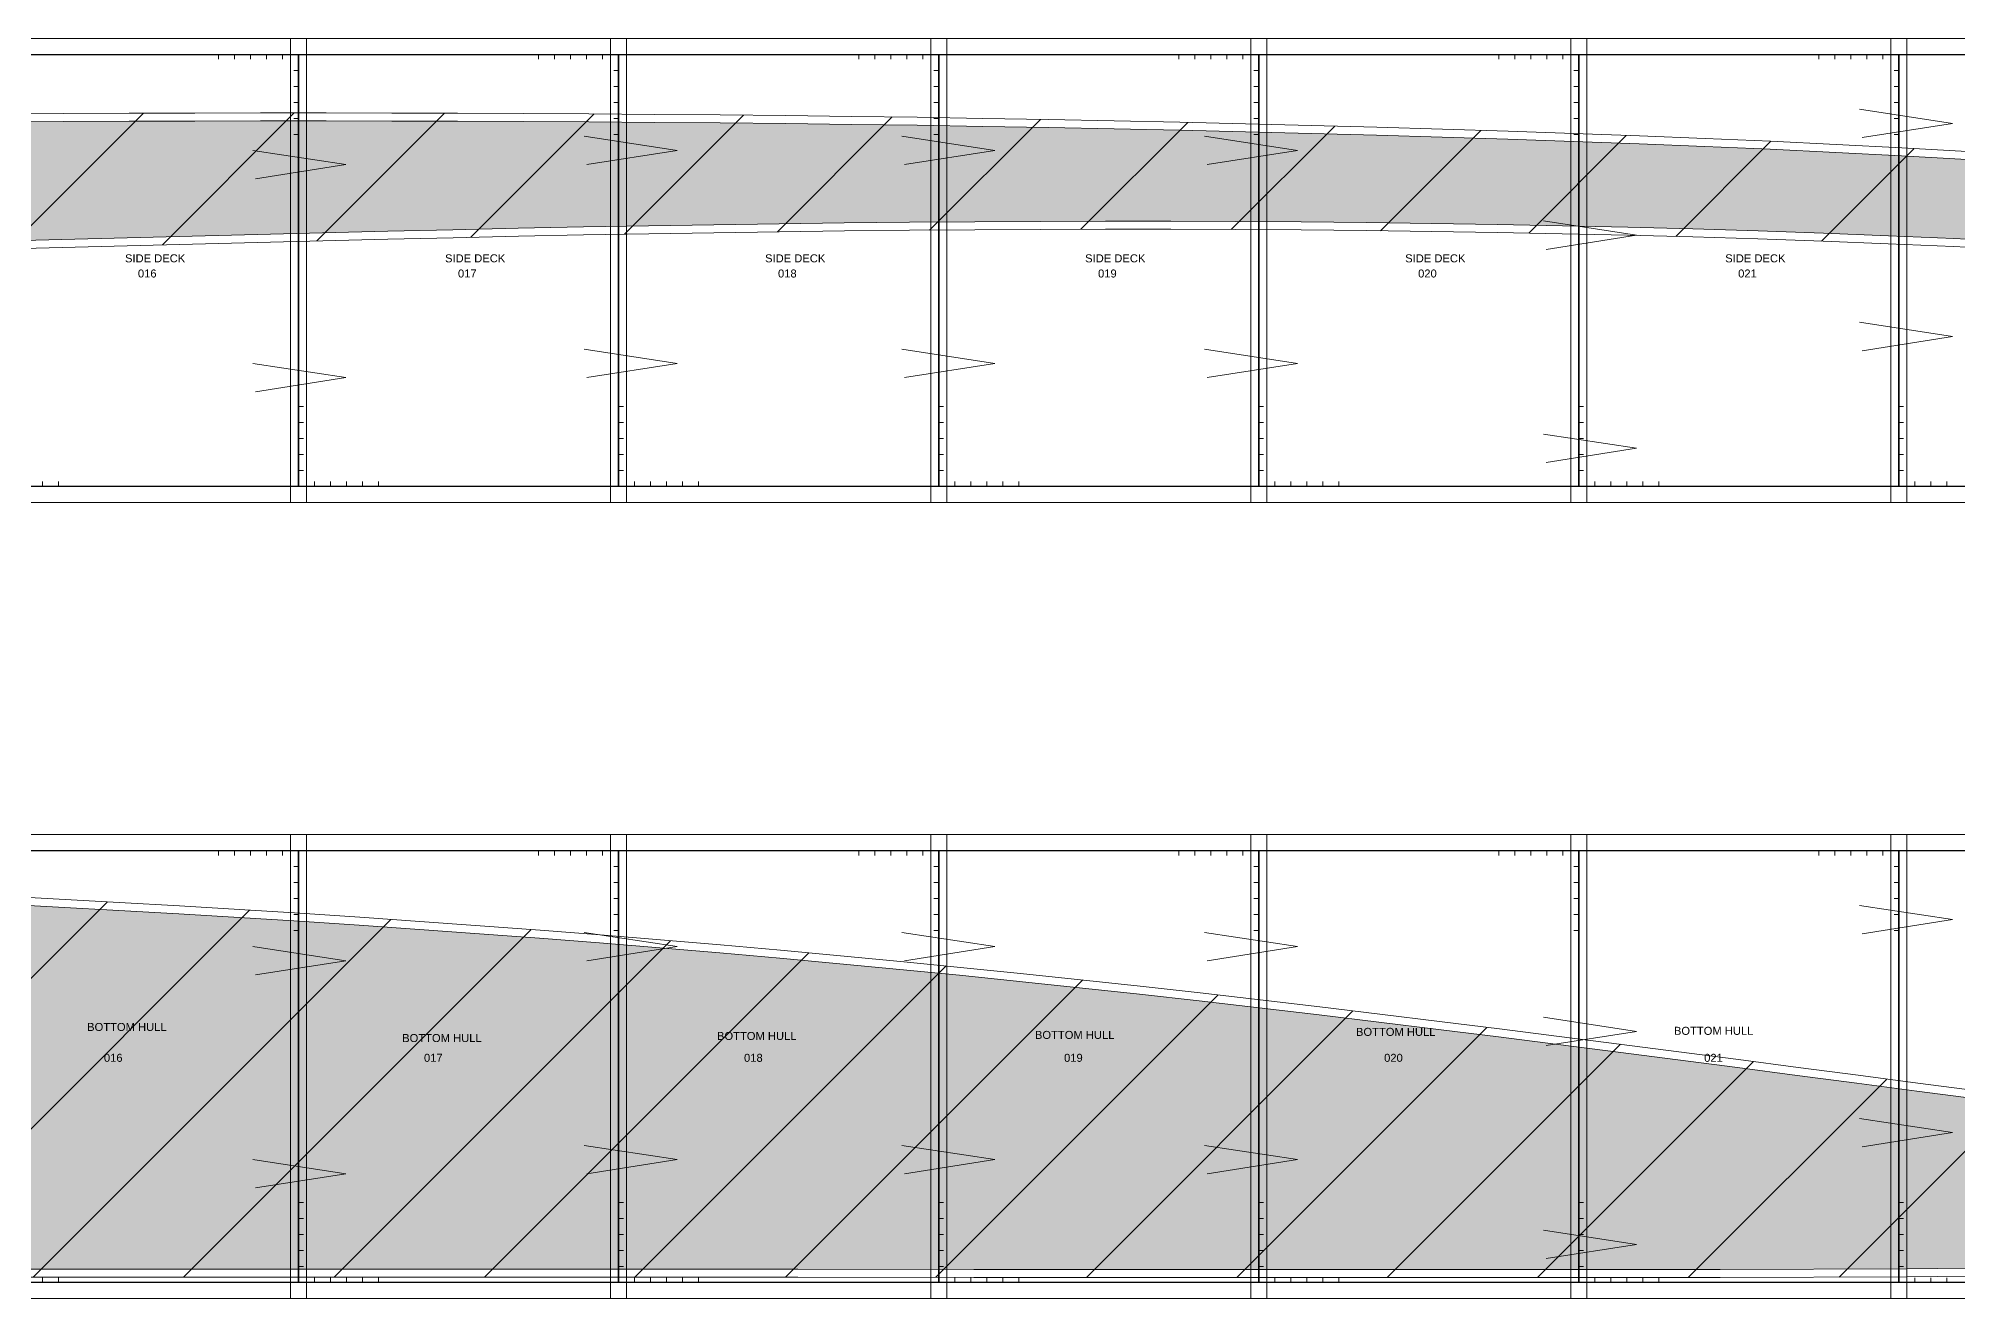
# Model space of a CAD drawing. Header units: millimetres. Extents: x -751 to 39822, y -9875 to 9310.
# Drawn here: x 22264 to 23463, y 7011 to 7798 of the extents above; entities that cross this region are included whole.
import ezdxf
from ezdxf.enums import TextEntityAlignment as Align

# ---------------------------------------------------------------- set-up
doc = ezdxf.new("R2010")
doc.units = ezdxf.units.MM
doc.header["$MEASUREMENT"] = 0
doc.layers.get('0').update_dxf_attribs({"lineweight": 0})
doc.layers.add('print', color=3, linetype='Continuous', lineweight=0)
doc.styles.get("Standard").update_dxf_attribs({"font": 'arial.ttf'})
pattern_1 = [(45, (0, 0), (-47.02617, 47.02617), [])]

msp = doc.modelspace()

# ---------------------------------------------------------------- hatches: boundary and pattern name
h = msp.add_hatch()
h.set_pattern_fill('_USER', color=252, scale=66.505047, angle=45, style=0, pattern_type=0)
h.set_pattern_definition(pattern_1)
h.paths.add_polyline_path([(24509.87997, 7516.21924), (24501.20451, 7490.1532), (24462.89805, 7503.74705), (24424.33097, 7516.66063), (24385.52021, 7528.91341), (24346.48439, 7540.52199), (24307.23706, 7551.50247), (24267.79853, 7561.87313), (24228.18403, 7571.64972), (24188.41389, 7580.85004), (24148.49994, 7589.49152), (24108.46421, 7597.59195), (24068.32192, 7605.16607), (24028.09001, 7612.23353), (23987.7871, 7618.80989), (23947.43011, 7624.91313), (23907.03259, 7630.56052), (23866.60301, 7635.77084), (23826.14135, 7640.56494), (23785.65099, 7644.96432), (23745.13195, 7648.98759), (23704.58589, 7652.65679), (23664.01282, 7655.99307), (23623.41612, 7659.01523), (23582.79578, 7661.74461), (23542.15519, 7664.20085), (23501.49434, 7666.40613), (23460.81323, 7668.38026), (23420.11523, 7670.14358), (23379.40034, 7671.71672), (23338.67195, 7673.12003), (23297.93005, 7674.36415), (23257.17633, 7675.45537), (23216.41249, 7676.39655), (23175.64022, 7677.19278), (23134.86121, 7677.84796), (23094.07546, 7678.36716), (23053.28804, 7678.75428), (23012.49558, 7679.01355), (22971.70484, 7679.14988), (22930.91413, 7679.16701), (22890.12852, 7679.06916), (22849.34633, 7678.86039), (22808.56925, 7678.54648), (22767.79896, 7678.13079), (22727.03547, 7677.61808), (22686.28216, 7677.01816), (22645.53395, 7676.33646), (22604.79083, 7675.5816), (22564.05281, 7674.76088), (22523.3165, 7673.88207), (22482.58529, 7672.95332), (22441.85577, 7671.9824), (22401.12627, 7670.97575), (22360.39507, 7669.94302), (22319.66389, 7668.88912), (22278.9327, 7667.82439), (22238.19644, 7666.75458), (22197.45678, 7665.68883), (22156.71205, 7664.63307), (22115.96401, 7663.59611), (22075.21249, 7662.58437), (22034.45758, 7661.60667), (21993.69927, 7660.66792), (21952.93925, 7659.77708), (21912.17923, 7658.94128), (21871.41749, 7658.16644), (21830.65574, 7657.46255), (21789.89397, 7656.83385), (21749.13218, 7656.28998), (21708.37375, 7655.83738), (21667.61361, 7655.4835), (21626.85852, 7655.2358), (21586.1051, 7655.09681), (21545.35335, 7655.05502), (21504.60497, 7655.08722), (21463.85657, 7655.17463), (21423.11156, 7655.29472), (21382.36484, 7655.42886), (21341.61813, 7655.55522), (21300.87143, 7655.65448), (21260.12304, 7655.70362), (21219.37298, 7655.68486), (21178.62124, 7655.57601), (21137.86615, 7655.35624), (21097.10939, 7655.00542), (21056.34759, 7654.50269), (21015.58244, 7653.82996), (20974.81565, 7652.98197), (20934.0455, 7651.96735), (20893.2754, 7650.79356), (20852.50617, 7649.46771), (20811.73969, 7647.99792), (20770.97799, 7646.39013), (20730.22258, 7644.65229), (20689.47398, 7642.79254), (20648.73437, 7640.81764), (20608.0058, 7638.73504), (20567.28843, 7636.55221), (20526.58497, 7634.27743), (20485.89643, 7631.91663), (20445.224, 7629.47794), (20404.56868, 7626.96018), (20363.92931, 7624.35335), (20323.30299, 7621.64865), (20282.68958, 7618.8349), (20242.08838, 7615.90195), (20201.49602, 7612.83928), (20160.91284, 7609.63845), (20120.33663, 7606.28674), (20079.76741, 7602.77602), (20039.20229, 7599.09429), (19998.6401, 7595.23339), (19958.08032, 7591.18183), (19917.52025, 7586.93012), (19876.96039, 7582.46623), (19836.40246, 7577.77459), (19795.86153, 7572.81981), (19755.35284, 7567.56515), (19714.89113, 7561.97437), (19674.49064, 7556.01074), (19634.16815, 7549.63801), (19593.93771, 7542.81928), (19553.81458, 7535.51866), (19513.81349, 7527.69906), (19473.95037, 7519.32543), (19434.24063, 7510.35883), (19394.69886, 7500.76541), (19355.33929, 7490.50705), (19316.17898, 7479.54753), (19305.13204, 7499.99493), (19343.89679, 7513.62812), (19382.89576, 7526.40963), (19422.11387, 7538.38194), (19461.53621, 7549.58858), (19501.1477, 7560.07306), (19540.9353, 7569.87669), (19580.88306, 7579.04417), (19620.9771, 7587.61885), (19661.20217, 7595.64154), (19701.54336, 7603.15828), (19741.98659, 7610.20989), (19782.51595, 7616.83972), (19823.11957, 7623.09144), (19863.77914, 7629.00806), (19904.48265, 7634.63293), (19945.21551, 7640.00872), (19985.96315, 7645.17251), (20026.72506, 7650.13733), (20067.49989, 7654.91115), (20108.28679, 7659.50091), (20149.0866, 7663.91473), (20189.89881, 7668.15855), (20230.72172, 7672.24133), (20271.55687, 7676.17002), (20312.40289, 7679.9519), (20353.26011, 7683.59375), (20394.12719, 7687.10453), (20435.00446, 7690.49035), (20475.89158, 7693.75916), (20516.78787, 7696.91808), (20557.69316, 7699.97387), (20598.60627, 7702.93569), (20639.5287, 7705.80742), (20680.45895, 7708.59144), (20721.39752, 7711.2842), (20762.34271, 7713.88602), (20803.2952, 7716.39386), (20844.2545, 7718.80671), (20885.22194, 7721.12456), (20926.1933, 7723.34438), (20967.17146, 7725.46631), (21008.15642, 7727.48716), (21049.14478, 7729.40692), (21090.13995, 7731.22373), (21131.14022, 7732.93673), (21172.1439, 7734.54356), (21213.15099, 7736.04236), (21254.16489, 7737.43313), (21295.1805, 7738.71603), (21336.19952, 7739.89496), (21377.22196, 7740.97568), (21418.24611, 7741.96564), (21459.27367, 7742.87042), (21500.30294, 7743.69629), (21541.33392, 7744.4502), (21582.3666, 7745.13705), (21623.39931, 7745.76396), (21664.43541, 7746.33668), (21705.46983, 7746.8625), (21746.50427, 7747.34649), (21787.53871, 7747.79526), (21828.57315, 7748.21507), (21869.60591, 7748.61203), (21910.63868, 7748.99289), (21951.66975, 7749.36072), (21992.69913, 7749.71568), (22033.72682, 7750.05455), (22074.75452, 7750.37327), (22115.78053, 7750.66811), (22156.80816, 7750.93705), (22197.83418, 7751.17686), (22238.86021, 7751.38382), (22279.88625, 7751.55556), (22320.91399, 7751.68733), (22361.94175, 7751.77728), (22402.96951, 7751.82219), (22443.99898, 7751.81901), (22485.03015, 7751.76282), (22526.06304, 7751.65263), (22567.09593, 7751.48367), (22608.13223, 7751.25443), (22649.17023, 7750.96135), (22690.20825, 7750.60206), (22731.24798, 7750.17605), (22772.28773, 7749.67978), (22813.32749, 7749.1117), (22854.36728, 7748.47064), (22895.40538, 7747.75254), (22936.44182, 7746.9562), (22977.47657, 7746.08027), (23018.50966, 7745.12104), (23059.53938, 7744.07798), (23100.56742, 7742.94873), (23141.59041, 7741.72956), (23182.61003, 7740.42048), (23223.6246, 7739.01826), (23264.6358, 7737.51715), (23305.63856, 7735.897), (23346.63289, 7734.13274), (23387.61203, 7732.20067), (23428.57766, 7730.07657), (23469.52641, 7727.73539), (23510.4532, 7725.15222), (23551.35636, 7722.30403), (23592.23587, 7719.16679), (23633.08667, 7715.71476), (23673.90708, 7711.92337), (23714.69371, 7707.77028), (23755.44486, 7703.23008), (23796.15717, 7698.27687), (23836.82726, 7692.88863), (23877.45512, 7687.04047), (23918.03229, 7680.70801), (23958.54863, 7673.87481), (23998.9855, 7666.52361), (24039.32429, 7658.6383), (24079.55145, 7650.20094), (24119.65006, 7641.19459), (24159.60318, 7631.60417), (24199.39388, 7621.41275), (24239.00354, 7610.60221), (24278.42032, 7599.15763), (24317.62389, 7587.06107), (24356.59903, 7574.29542), (24395.3271, 7560.84577), (24433.79626, 7546.694), (24471.98619, 7531.82419)], flags=0)
for points in [[(24503.96868, 7513.30699), (24498.07079, 7496.57077), (24464.52804, 7508.47411), (24425.8775, 7521.41564), (24386.98557, 7533.69404), (24347.87068, 7545.32614), (24308.5465, 7556.32812), (24269.03339, 7566.71839), (24229.34657, 7576.51283), (24189.50641, 7585.72935), (24149.52477, 7594.38548), (24109.42356, 7602.49917), (24069.21803, 7610.08522), (24028.9252, 7617.16337), (23988.56356, 7623.74932), (23948.15008, 7629.86111), (23907.69828, 7635.51608), (23867.21672, 7640.7331), (23826.70556, 7645.53307), (23786.16807, 7649.93756), (23745.60429, 7653.96528), (23705.0161, 7657.63829), (23664.4033, 7660.97784), (23623.76932, 7664.00277), (23583.11421, 7666.73449), (23542.44141, 7669.19267), (23501.75091, 7671.39956), (23461.04262, 7673.37502), (23420.31997, 7675.1394), (23379.58295, 7676.7134), (23338.83434, 7678.1174), (23298.07327, 7679.36211), (23257.30096, 7680.45382), (23216.51901, 7681.39543), (23175.7292, 7682.192), (23134.93319, 7682.84745), (23094.13101, 7683.36686), (23053.32766, 7683.75413), (23012.51983, 7684.0135), (22971.71424, 7684.14988), (22930.90918, 7684.16701), (22890.10973, 7684.06913), (22849.31429, 7683.8603), (22808.52451, 7683.54628), (22767.74203, 7683.13047), (22726.96723, 7682.61761), (22686.20354, 7682.01754), (22645.44582, 7681.33568), (22604.69417, 7680.58067), (22563.94854, 7679.75979), (22523.20559, 7678.88084), (22482.46872, 7677.95196), (22441.73442, 7676.98092), (22401.00113, 7675.97418), (22360.26704, 7674.94138), (22319.53389, 7673.88743), (22278.80174, 7672.82268), (22238.06543, 7671.75286), (22197.32665, 7670.68714), (22156.58369, 7669.63142), (22115.83836, 7668.59453), (22075.09049, 7667.58288), (22034.34005, 7666.60529), (21993.58708, 7665.66666), (21952.83338, 7664.77596), (21912.08046, 7663.94031), (21871.32681, 7663.16562), (21830.57402, 7662.46189), (21789.82206, 7661.83333), (21749.07107, 7661.28961), (21708.32429, 7660.83714), (21667.57671, 7660.48337), (21626.8348, 7660.23575), (21586.09401, 7660.0968), (21545.35276, 7660.05502), (21504.61231, 7660.08722), (21463.8693, 7660.17461), (21423.12715, 7660.2947), (21382.38083, 7660.42884), (21341.63197, 7660.5552), (21300.88053, 7660.65448), (21260.1249, 7660.70362), (21219.36515, 7660.68485), (21178.60108, 7660.57597), (21137.83115, 7660.35613), (21097.05704, 7660.00515), (21056.27551, 7659.50219), (21015.4892, 7658.8291), (20974.70146, 7657.98067), (20933.91136, 7656.96556), (20893.12219, 7655.79122), (20852.33484, 7654.46478), (20811.55109, 7652.99437), (20770.77295, 7651.38593), (20730.0021, 7649.64743), (20689.23895, 7647.78701), (20648.48566, 7645.81145), (20607.74431, 7643.7282), (20567.0151, 7641.54473), (20526.30066, 7639.26934), (20485.60199, 7636.90795), (20444.91984, 7634.46868), (20404.25412, 7631.95027), (20363.6032, 7629.34271), (20322.96413, 7626.63716), (20282.33666, 7623.82244), (20241.72016, 7620.88838), (20201.11136, 7617.82447), (20160.51046, 7614.62224), (20119.91529, 7611.26896), (20079.3259, 7607.7565), (20038.73943, 7604.07283), (19998.15471, 7600.20979), (19957.57119, 7596.15586), (19916.98612, 7591.90153), (19876.39962, 7587.43471), (19835.81189, 7582.73962), (19795.23663, 7577.78064), (19754.68904, 7572.52093), (19714.18385, 7566.92415), (19673.73528, 7560.95342), (19633.36009, 7554.57236), (19593.07237, 7547.74392), (19552.88736, 7540.43204), (19512.81987, 7532.59946), (19472.88573, 7524.21091), (19433.10048, 7515.22727), (19393.47882, 7505.61446), (19354.0349, 7495.33412), (19318.67894, 7485.4393), (19312.31398, 7497.22055), (19345.505, 7508.89351), (19384.40445, 7521.6424), (19423.52753, 7533.58571), (19462.85959, 7544.76668), (19502.38558, 7555.22852), (19542.09266, 7565.01231), (19581.96514, 7574.16252), (19621.98897, 7582.72219), (19662.14913, 7590.73193), (19702.43075, 7598.23757), (19742.81962, 7605.27971), (19783.3, 7611.90152), (19823.86002, 7618.14652), (19864.48138, 7624.05759), (19905.15199, 7629.67791), (19945.85692, 7635.05001), (19986.57972, 7640.21065), (20027.31804, 7645.17261), (20068.07017, 7649.94377), (20108.83524, 7654.53107), (20149.61405, 7658.94262), (20190.40616, 7663.18434), (20231.20993, 7667.26521), (20272.02677, 7671.19214), (20312.85533, 7674.97241), (20353.69606, 7678.61278), (20394.54754, 7682.12223), (20435.41006, 7685.50682), (20476.28335, 7688.77453), (20517.16665, 7691.93244), (20558.05992, 7694.98734), (20598.96178, 7697.94834), (20639.87337, 7700.81931), (20680.79269, 7703.60259), (20721.72014, 7706.29461), (20762.65406, 7708.89572), (20803.59503, 7711.40285), (20844.54273, 7713.81502), (20885.49841, 7716.13221), (20926.45783, 7718.35138), (20967.42386, 7720.47269), (21008.3965, 7722.49293), (21049.37243, 7724.4121), (21090.35499, 7726.22835), (21131.34247, 7727.94082), (21172.33311, 7729.54714), (21213.32703, 7731.04546), (21254.32777, 7732.43578), (21295.33048, 7733.71827), (21336.33719, 7734.89685), (21377.34811, 7735.97727), (21418.36154, 7736.96697), (21459.3791, 7737.87153), (21500.39918, 7738.69722), (21541.42169, 7739.45097), (21582.44664, 7740.13769), (21623.47239, 7740.76449), (21664.50233, 7741.33713), (21705.53135, 7741.86288), (21746.56109, 7742.34681), (21787.59162, 7742.79554), (21828.62291, 7743.21532), (21869.6533, 7743.61225), (21910.68429, 7743.9931), (21951.71379, 7744.36091), (21992.74141, 7744.71586), (22033.76689, 7745.05471), (22074.79191, 7745.37341), (22115.81489, 7745.66823), (22156.83916, 7745.93714), (22197.86141, 7746.17693), (22238.88329, 7746.38387), (22279.90475, 7746.55559), (22320.92751, 7746.68735), (22361.94996, 7746.77729), (22402.97205, 7746.82219), (22443.99536, 7746.81901), (22485.02002, 7746.76283), (22526.04603, 7746.65265), (22567.07167, 7746.48372), (22608.10041, 7746.25453), (22649.13049, 7745.9615), (22690.16042, 7745.60229), (22731.1918, 7745.17637), (22772.2229, 7744.68019), (22813.25385, 7744.11224), (22854.28449, 7743.47132), (22895.31314, 7742.75338), (22936.33996, 7741.95723), (22977.36479, 7741.08152), (23018.3877, 7740.12252), (23059.40706, 7739.07973), (23100.42437, 7737.95077), (23141.4364, 7736.73193), (23182.44487, 7735.4232), (23223.44773, 7734.02139), (23264.44565, 7732.52076), (23305.43236, 7730.90124), (23346.40766, 7729.13781), (23387.36483, 7727.20677), (23428.3055, 7725.08397), (23469.22623, 7722.74438), (23510.12206, 7720.16317), (23550.99139, 7717.31734), (23591.83406, 7714.18293), (23632.64495, 7710.73426), (23673.42261, 7706.94685), (23714.16362, 7702.7984), (23754.8661, 7698.26363), (23795.52688, 7693.31668), (23836.1427, 7687.93563), (23876.71342, 7682.0957), (23917.23102, 7675.77254), (23957.68567, 7668.94974), (23998.05869, 7661.61015), (24038.33144, 7653.73775), (24078.49034, 7645.3147), (24118.5186, 7636.32415), (24158.39929, 7626.75112), (24198.11527, 7616.57884), (24237.64813, 7605.78926), (24276.98604, 7594.36758), (24316.10852, 7582.29604), (24355.00059, 7569.55759), (24393.64367, 7556.13746), (24432.0259, 7542.01768), (24470.12698, 7527.18246), (24500.18555, 7514.89468)], [(24045.29844, 7076.83461), (24037.44688, 7076.57637), (23999.75028, 7078.02486), (23962.09067, 7080.13463), (23924.46721, 7082.82866), (23886.88, 7086.03099), (23849.32578, 7089.66706), (23811.80649, 7093.65867), (23774.31944, 7097.93123), (23736.86414, 7102.40784), (23699.43874, 7107.01265), (23662.03712, 7111.68868), (23624.65516, 7116.41956), (23587.28918, 7121.19823), (23549.93542, 7126.01688), (23512.59178, 7130.86537), (23475.25637, 7135.73775), (23437.92493, 7140.62286), (23400.59571, 7145.51493), (23363.26567, 7150.40381), (23325.93254, 7155.28254), (23288.59404, 7160.14111), (23251.24903, 7164.96852), (23213.89705, 7169.75459), (23176.53896, 7174.48663), (23139.17127, 7179.1545), (23101.79486, 7183.7472), (23064.40919, 7188.25372), (23027.01177, 7192.66308), (22989.60395, 7196.96342), (22952.18338, 7201.14448), (22914.74879, 7205.20076), (22877.30235, 7209.13195), (22839.84285, 7212.93824), (22802.37124, 7216.6208), (22764.8877, 7220.17812), (22727.39419, 7223.61273), (22689.89062, 7226.92327), (22652.37786, 7230.10976), (22614.85635, 7233.17454), (22577.32627, 7236.11527), (22539.78725, 7238.93603), (22502.24054, 7241.63985), (22464.68675, 7244.22894), (22427.12432, 7246.706), (22389.55437, 7249.07509), (22351.97612, 7251.33927), (22314.39155, 7253.50139), (22276.79917, 7255.56469), (22239.19912, 7257.53304), (22201.5931, 7259.40746), (22163.9801, 7261.19183), (22126.36189, 7262.88531), (22088.73868, 7264.49076), (22051.11122, 7266.00735), (22013.4799, 7267.43795), (21975.84676, 7268.78155), (21938.21002, 7270.04118), (21900.57152, 7271.21686), (21862.93297, 7272.30958), (21825.29291, 7273.31919), (21787.65515, 7274.24295), (21750.01649, 7275.07461), (21712.3768, 7275.80841), (21674.73785, 7276.44012), (21637.09624, 7276.96299), (21599.45531, 7277.37278), (21561.81169, 7277.66357), (21524.16713, 7277.83063), (21486.52154, 7277.86752), (21448.87328, 7277.77054), (21411.22582, 7277.53275), (21373.57726, 7277.1489), (21335.93107, 7276.61528), (21298.28899, 7275.92546), (21260.64932, 7275.07506), (21223.01717, 7274.05763), (21185.3924, 7272.86846), (21147.77514, 7271.50331), (21110.16856, 7269.95525), (21072.57221, 7268.22342), (21034.98583, 7266.30763), (20997.40927, 7264.21093), (20959.84422, 7261.93533), (20922.289, 7259.48388), (20884.74699, 7256.85845), (20847.21317, 7254.06224), (20809.69264, 7251.09593), (20772.18355, 7247.9629), (20734.68586, 7244.66567), (20697.20052, 7241.20858), (20659.7259, 7237.60345), (20622.26179, 7233.85721), (20584.80647, 7229.98287), (20547.36513, 7225.98856), (20509.93091, 7221.88493), (20472.50732, 7217.68147), (20435.0942, 7213.38779), (20397.68985, 7209.01489), (20360.29468, 7204.57297), (20322.91049, 7200.06696), (20285.53241, 7195.50483), (20248.16388, 7190.88862), (20210.79975, 7186.22542), (20173.44181, 7181.51814), (20136.08827, 7176.77267), (20098.7375, 7171.99326), (20061.38938, 7167.18464), (20024.04067, 7162.35308), (19986.69489, 7157.50131), (19949.34868, 7152.63357), (19912.0021, 7147.7519), (19874.65683, 7142.86001), (19837.31127, 7137.96013), (19799.96371, 7133.05412), (19762.6192, 7128.14518), (19725.2726, 7123.23517), (19687.92731, 7118.32816), (19650.58, 7113.42602), (19613.23353, 7108.53173), (19575.88387, 7103.65536), (19538.52763, 7098.80876), (19501.1681, 7094.00295), (19463.79837, 7089.25095), (19426.42039, 7084.56566), (19389.029, 7079.9564), (19351.62406, 7075.43687), (19314.20398, 7071.01913), (19310.43368, 7070.58568), (19338.4111, 7064.75488), (19416.37447, 7055.76745), (19508.89614, 7049.52391), (19613.34349, 7045.27726), (19727.0683, 7042.43165), (19847.39379, 7040.53231), (19971.62594, 7039.24559), (20097.05302, 7038.33263), (20220.95379, 7037.62756), (20340.60167, 7037.02068), (20453.27721, 7036.4407), (20557.44931, 7035.86462), (20653.41653, 7035.3087), (20741.63624, 7034.78765), (20822.57092, 7034.30471), (20896.67438, 7033.8636), (20964.41073, 7033.46466), (21026.2338, 7033.10567), (21082.60591, 7032.78564), (21133.98429, 7032.50065), (21180.8245, 7032.24869), (21223.59216, 7032.02466), (21262.74777, 7031.82757), (21298.76893, 7031.65367), (21332.12645, 7031.50076), (21363.29461, 7031.36462), (21392.7439, 7031.24169), (21420.9487, 7031.13163), (21448.38336, 7031.02868), (21475.51665, 7030.93064), (21502.82459, 7030.83564), (21530.77803, 7030.73963), (21559.85059, 7030.63973), (21590.51292, 7030.53779), (21623.2408, 7030.43263), (21658.50166, 7030.32765), (21696.77159, 7030.22165), (21738.52287, 7030.11565), (21784.22637, 7030.01168), (21834.35627, 7029.90975), (21889.38333, 7029.81171), (21949.78348, 7029.71773), (22016.02227, 7029.62764), (22088.2819, 7029.54467), (22166.30213, 7029.46966), (22249.78543, 7029.40379), (22338.43374, 7029.34875), (22431.94683, 7029.30473), (22530.02921, 7029.27069), (22632.38096, 7029.24558), (22738.7039, 7029.22469), (22848.70136, 7029.19957), (22962.07471, 7029.15453), (23078.45515, 7029.06749), (23196.67521, 7028.99858), (23315.05537, 7029.09763), (23431.92364, 7029.58047), (23545.62767, 7030.75199), (23654.54055, 7033.03059), (23757.07211, 7036.9742), (23851.67817, 7043.29284), (23936.86189, 7052.85829), (24011.18781, 7066.68122), (24042.74175, 7076.25443)]]:
    msp.add_hatch(color=255).paths.add_polyline_path(points, flags=0)
h = msp.add_hatch()
h.set_pattern_fill('_USER', color=8, scale=66.505047, angle=45, style=0, pattern_type=0)
h.set_pattern_definition(pattern_1)
h.paths.add_polyline_path([(24074.09945, 7080.88671), (24037.58998, 7081.57456), (23999.98612, 7083.01948), (23962.40908, 7085.12463), (23924.858, 7087.81348), (23887.33317, 7091.01049), (23849.8312, 7094.64151), (23812.35407, 7098.62863), (23774.89923, 7102.89752), (23737.46613, 7107.37148), (23700.05418, 7111.97464), (23662.66115, 7116.64959), (23625.28618, 7121.37958), (23587.92617, 7126.15749), (23550.57716, 7130.97553), (23513.23718, 7135.82354), (23475.90426, 7140.6956), (23438.57417, 7145.58053), (23401.2452, 7150.47257), (23363.91425, 7155.36156), (23326.57907, 7160.24056), (23289.23712, 7165.09958), (23251.88726, 7169.92761), (23214.52894, 7174.7145), (23177.163, 7179.44753), (23139.78605, 7184.11656), (23102.39895, 7188.71058), (23065.00112, 7193.21857), (23027.59002, 7197.62953), (22990.16707, 7201.93161), (22952.73029, 7206.11449), (22915.27912, 7210.17256), (22877.8161, 7214.1055), (22840.34009, 7217.91346), (22802.85195, 7221.59765), (22765.35195, 7225.15653), (22727.84208, 7228.59264), (22690.32205, 7231.90463), (22652.79298, 7235.0925), (22615.25517, 7238.15862), (22577.70889, 7241.10062), (22540.15414, 7243.92256), (22502.59206, 7246.62749), (22465.0232, 7249.21761), (22427.44616, 7251.69563), (22389.86206, 7254.06562), (22352.27006, 7256.33062), (22314.67213, 7258.49352), (22277.06687, 7260.55752), (22239.45427, 7262.52653), (22201.83602, 7264.40156), (22164.211, 7266.1865), (22126.5809, 7267.88051), (22088.94595, 7269.48647), (22051.30687, 7271.00353), (22013.66407, 7272.43456), (21976.01958, 7273.77856), (21938.3717, 7275.03857), (21900.72213, 7276.21459), (21863.07255, 7277.30764), (21825.42129, 7278.31754), (21787.77171, 7279.24159), (21750.12045, 7280.07353), (21712.46749, 7280.80759), (21674.81453, 7281.43954), (21637.15818, 7281.96261), (21599.50183, 7282.37257), (21561.8421, 7282.66348), (21524.18067, 7282.83061), (21486.51755, 7282.86753), (21448.85105, 7282.7705), (21411.18454, 7282.53259), (21373.51634, 7282.14854), (21335.84983, 7281.61463), (21298.18671, 7280.92443), (21260.52529, 7280.07353), (21222.87063, 7279.0555), (21185.22275, 7277.86559), (21147.58165, 7276.49958), (21109.9507, 7274.95052), (21072.32991, 7273.21756), (21034.71929, 7271.30054), (20997.11882, 7269.2025), (20959.53021, 7266.92547), (20921.95175, 7264.47251), (20884.38685, 7261.84547), (20846.83041, 7259.04758), (20809.28751, 7256.0795), (20771.75647, 7252.94464), (20734.23729, 7249.64551), (20696.73153, 7246.18654), (20659.23775, 7242.57957), (20621.75581, 7238.83155), (20584.28404, 7234.95551), (20546.82751, 7230.95958), (20509.37944, 7226.85443), (20471.94323, 7222.64955), (20434.51887, 7218.35458), (20397.10467, 7213.98053), (20359.70063, 7209.53756), (20322.30844, 7205.03058), (20284.92303, 7200.46756), (20247.54777, 7195.85052), (20210.1776, 7191.18657), (20172.8142, 7186.47859), (20135.45588, 7181.73252), (20098.10095, 7176.95258), (20060.7494, 7172.14351), (20023.39785, 7167.31158), (19986.04969, 7162.45951), (19948.70153, 7157.59151), (19911.35337, 7152.70963), (19874.00691, 7147.81759), (19836.66044, 7142.91759), (19799.31228, 7138.0115), (19761.96751, 7133.10252), (19724.62104, 7128.19254), (19687.27627, 7123.28559), (19649.9298, 7118.38356), (19612.58503, 7113.48949), (19575.23856, 7108.61354), (19537.88701, 7103.76756), (19500.53377, 7098.96255), (19463.17207, 7094.21157), (19425.80359, 7089.52747), (19388.42325, 7084.91957), (19351.03107, 7080.40159), (19313.62533, 7075.98554), (19279.07586, 7072.01356), (19337.61309, 7059.81376), (19415.9196, 7050.78677), (19508.62621, 7044.53075), (19613.17939, 7040.27981), (19726.96631, 7037.43263), (19847.32844, 7035.53271), (19971.58185, 7034.24578), (20097.0206, 7033.33274), (20220.92688, 7032.62763), (20340.57612, 7032.02074), (20453.25052, 7031.44077), (20557.421, 7030.8647), (20653.38728, 7030.30878), (20741.60656, 7029.78774), (20822.54112, 7029.3048), (20896.64477, 7028.86369), (20964.38149, 7028.46474), (21026.20509, 7028.10575), (21082.57785, 7027.78571), (21133.95697, 7027.50073), (21180.79796, 7027.24876), (21223.56648, 7027.02473), (21262.72312, 7026.82763), (21298.7454, 7026.65372), (21332.10407, 7026.50081), (21363.27325, 7026.36467), (21392.72371, 7026.24173), (21420.92956, 7026.13167), (21448.36495, 7026.02871), (21475.49892, 7025.93067), (21502.80731, 7025.83567), (21530.76085, 7025.73966), (21559.83369, 7025.63975), (21590.49657, 7025.53781), (21623.22532, 7025.43266), (21658.48729, 7025.32767), (21696.75832, 7025.22167), (21738.51084, 7025.11567), (21784.2156, 7025.0117), (21834.34673, 7024.90976), (21889.37499, 7024.81171), (21949.77619, 7024.71773), (22016.016, 7024.62765), (22088.27663, 7024.54467), (22166.29775, 7024.46966), (22249.78191, 7024.40379), (22338.43101, 7024.34876), (22431.94478, 7024.30473), (22530.02773, 7024.27069), (22632.37985, 7024.24558), (22738.70284, 7024.22469), (22848.6998, 7024.19957), (22962.07185, 7024.15453), (23078.45183, 7024.06749), (23196.67585, 7023.99857), (23315.06779, 7024.09763), (23431.95972, 7024.58057), (23545.70572, 7025.75253), (23654.68894, 7028.0326), (23757.33485, 7031.98061), (23852.12397, 7038.31147), (23937.59893, 7047.90963), (24012.38697, 7061.8185), (24074.09945, 7080.88671)], flags=0)

# ---------------------------------------------------------------- linework, layer by layer
for p, q in [((22376.73555, 7788.44197), (22376.73555, 7785.44197)), ((22386.73555, 7788.44197), (22386.73555, 7785.44197)), ((22396.73555, 7788.44197), (22396.73555, 7785.44197)), ((22406.73555, 7788.44197), (22406.73555, 7785.44197)), ((22416.73555, 7788.44197), (22416.73555, 7785.44197)), ((22426.73555, 7788.44197), (22426.73555, 7778.44197)), ((22576.73555, 7788.44197), (22576.73555, 7785.44197)), ((22586.73555, 7788.44197), (22586.73555, 7785.44197)), ((22596.73555, 7788.44197), (22596.73555, 7785.44197)), ((22606.73555, 7788.44197), (22606.73555, 7785.44197)), ((22616.73555, 7788.44197), (22616.73555, 7785.44197)), ((22776.73555, 7788.44197), (22776.73555, 7785.44197)), ((22786.73555, 7788.44197), (22786.73555, 7785.44197)), ((22796.73555, 7788.44197), (22796.73555, 7785.44197)), ((22806.73555, 7788.44197), (22806.73555, 7785.44197)), ((22816.73555, 7788.44197), (22816.73555, 7785.44197)), ((22976.73555, 7788.44197), (22976.73555, 7785.44197)), ((22986.73555, 7788.44197), (22986.73555, 7785.44197)), ((22996.73555, 7788.44197), (22996.73555, 7785.44197)), ((23006.73555, 7788.44197), (23006.73555, 7785.44197)), ((23016.73555, 7788.44197), (23016.73555, 7785.44197)), ((23176.73555, 7788.44197), (23176.73555, 7785.44197)), ((23186.73555, 7788.44197), (23186.73555, 7785.44197)), ((23196.73555, 7788.44197), (23196.73555, 7785.44197)), ((23206.73555, 7788.44197), (23206.73555, 7785.44197)), ((23216.73555, 7788.44197), (23216.73555, 7785.44197)), ((23376.73555, 7788.44197), (23376.73555, 7785.44197)), ((23386.73555, 7788.44197), (23386.73555, 7785.44197)), ((23396.73555, 7788.44197), (23396.73555, 7785.44197)), ((23406.73555, 7788.44197), (23406.73555, 7785.44197)), ((23416.73555, 7788.44197), (23416.73555, 7785.44197)), ((22426.73555, 7778.44197), (22423.73555, 7778.44197)), ((22426.73555, 7778.44197), (22426.73555, 7768.44197)), ((22626.73555, 7778.44197), (22623.73555, 7778.44197)), ((22826.73555, 7778.44197), (22823.73555, 7778.44197)), ((23026.73555, 7778.44197), (23023.73555, 7778.44197)), ((23226.73555, 7778.44197), (23223.73555, 7778.44197)), ((23426.73555, 7778.44197), (23423.73555, 7778.44197)), ((22426.73555, 7768.44197), (22423.73555, 7768.44197)), ((22426.73555, 7768.44197), (22426.73555, 7758.44197)), ((22626.73555, 7768.44197), (22623.73555, 7768.44197)), ((22826.73555, 7768.44197), (22823.73555, 7768.44197)), ((23026.73555, 7768.44197), (23023.73555, 7768.44197)), ((23226.73555, 7768.44197), (23223.73555, 7768.44197)), ((23426.73555, 7768.44197), (23423.73555, 7768.44197)), ((22426.73555, 7758.44197), (22423.73555, 7758.44197)), ((22426.73555, 7748.44197), (22423.73555, 7748.44197)), ((22426.73555, 7758.44197), (22426.73555, 7748.44197)), ((22426.73555, 7748.44197), (22426.73555, 7738.44197)), ((22626.73555, 7758.44197), (22623.73555, 7758.44197)), ((22626.73555, 7748.44197), (22623.73555, 7748.44197)), ((22826.73555, 7758.44197), (22823.73555, 7758.44197)), ((22826.73555, 7748.44197), (22823.73555, 7748.44197)), ((23026.73555, 7758.44197), (23023.73555, 7758.44197)), ((23026.73555, 7748.44197), (23023.73555, 7748.44197)), ((23226.73555, 7758.44197), (23223.73555, 7758.44197)), ((23226.73555, 7748.44197), (23223.73555, 7748.44197)), ((23402.15659, 7754.15905), (23460.2157, 7745.2889)), ((23426.73555, 7758.44197), (23423.73555, 7758.44197)), ((23426.73555, 7748.44197), (23423.73555, 7748.44197)), ((22426.73555, 7738.44197), (22423.73555, 7738.44197)), ((22605.16564, 7737.30425), (22663.22476, 7728.43411)), ((22626.73555, 7738.44197), (22623.73555, 7738.44197)), ((22803.7558, 7737.30425), (22861.81491, 7728.43411)), ((22826.73555, 7738.44197), (22823.73555, 7738.44197)), ((22992.82589, 7737.30425), (23050.885, 7728.43411)), ((23026.73555, 7738.44197), (23023.73555, 7738.44197)), ((23226.73555, 7738.44197), (23223.73555, 7738.44197)), ((23460.2157, 7745.2889), (23403.76934, 7736.41876)), ((23426.73555, 7738.44197), (23423.73555, 7738.44197)), ((22398.09246, 7728.47555), (22456.15158, 7719.60541)), ((22663.22476, 7728.43411), (22606.77839, 7719.56397)), ((22861.81491, 7728.43411), (22805.36855, 7719.56397)), ((23050.885, 7728.43411), (22994.43864, 7719.56397)), ((22456.15158, 7719.60541), (22399.70522, 7710.73527)), ((23204.71472, 7684.33204), (23262.77384, 7675.4619)), ((23262.77384, 7675.4619), (23206.32747, 7666.59176)), ((23402.15659, 7621.02248), (23460.2157, 7612.15233)), ((22605.16564, 7604.16768), (22663.22476, 7595.29754)), ((22803.7558, 7604.16768), (22861.81491, 7595.29754)), ((22992.82589, 7604.16768), (23050.885, 7595.29754)), ((23460.2157, 7612.15233), (23403.76934, 7603.28219)), ((22398.09246, 7595.33898), (22456.15158, 7586.46884)), ((22663.22476, 7595.29754), (22606.77839, 7586.4274)), ((22861.81491, 7595.29754), (22805.36855, 7586.4274)), ((23050.885, 7595.29754), (22994.43864, 7586.4274)), ((22456.15158, 7586.46884), (22399.70522, 7577.5987)), ((22426.73555, 7568.44197), (22429.73555, 7568.44197)), ((22426.73555, 7558.44197), (22426.73555, 7568.44197)), ((22626.73555, 7568.44197), (22629.73555, 7568.44197)), ((22826.73555, 7568.44197), (22829.73555, 7568.44197)), ((23026.73555, 7568.44197), (23029.73555, 7568.44197)), ((23226.73555, 7568.44197), (23229.73555, 7568.44197)), ((23426.73555, 7568.44197), (23429.73555, 7568.44197)), ((22426.73555, 7558.44197), (22429.73555, 7558.44197)), ((22426.73555, 7548.44197), (22426.73555, 7558.44197)), ((22626.73555, 7558.44197), (22629.73555, 7558.44197)), ((22826.73555, 7558.44197), (22829.73555, 7558.44197)), ((23026.73555, 7558.44197), (23029.73555, 7558.44197)), ((23226.73555, 7558.44197), (23229.73555, 7558.44197)), ((23426.73555, 7558.44197), (23429.73555, 7558.44197)), ((22426.73555, 7538.44197), (22426.73555, 7548.44197)), ((22426.73555, 7548.44197), (22429.73555, 7548.44197)), ((22626.73555, 7548.44197), (22629.73555, 7548.44197)), ((22826.73555, 7548.44197), (22829.73555, 7548.44197)), ((23026.73555, 7548.44197), (23029.73555, 7548.44197)), ((23204.71472, 7551.19547), (23262.77384, 7542.32533)), ((23226.73555, 7548.44197), (23229.73555, 7548.44197)), ((23426.73555, 7548.44197), (23429.73555, 7548.44197)), ((22426.73555, 7538.44197), (22429.73555, 7538.44197)), ((22426.73555, 7528.44197), (22426.73555, 7538.44197)), ((22626.73555, 7538.44197), (22629.73555, 7538.44197)), ((22826.73555, 7538.44197), (22829.73555, 7538.44197)), ((23026.73555, 7538.44197), (23029.73555, 7538.44197)), ((23262.77384, 7542.32533), (23206.32747, 7533.45519)), ((23226.73555, 7538.44197), (23229.73555, 7538.44197)), ((23426.73555, 7538.44197), (23429.73555, 7538.44197)), ((22266.73555, 7518.44197), (22266.73555, 7521.44197)), ((22276.73555, 7518.44197), (22276.73555, 7521.44197)), ((22426.73555, 7518.44197), (22426.73555, 7528.44197)), ((22426.73555, 7528.44197), (22429.73555, 7528.44197)), ((22436.73555, 7518.44197), (22436.73555, 7521.44197)), ((22446.73555, 7518.44197), (22446.73555, 7521.44197)), ((22456.73555, 7518.44197), (22456.73555, 7521.44197)), ((22466.73555, 7518.44197), (22466.73555, 7521.44197)), ((22476.73555, 7518.44197), (22476.73555, 7521.44197)), ((22626.73555, 7528.44197), (22629.73555, 7528.44197)), ((22636.73555, 7518.44197), (22636.73555, 7521.44197)), ((22646.73555, 7518.44197), (22646.73555, 7521.44197)), ((22656.73555, 7518.44197), (22656.73555, 7521.44197)), ((22666.73555, 7518.44197), (22666.73555, 7521.44197)), ((22676.73555, 7518.44197), (22676.73555, 7521.44197)), ((22826.73555, 7528.44197), (22829.73555, 7528.44197)), ((22836.73555, 7518.44197), (22836.73555, 7521.44197)), ((22846.73555, 7518.44197), (22846.73555, 7521.44197)), ((22856.73555, 7518.44197), (22856.73555, 7521.44197)), ((22866.73555, 7518.44197), (22866.73555, 7521.44197)), ((22876.73555, 7518.44197), (22876.73555, 7521.44197)), ((23026.73555, 7528.44197), (23029.73555, 7528.44197)), ((23036.73555, 7518.44197), (23036.73555, 7521.44197)), ((23046.73555, 7518.44197), (23046.73555, 7521.44197)), ((23056.73555, 7518.44197), (23056.73555, 7521.44197)), ((23066.73555, 7518.44197), (23066.73555, 7521.44197)), ((23076.73555, 7518.44197), (23076.73555, 7521.44197)), ((23226.73555, 7528.44197), (23229.73555, 7528.44197)), ((23236.73555, 7518.44197), (23236.73555, 7521.44197)), ((23246.73555, 7518.44197), (23246.73555, 7521.44197)), ((23256.73555, 7518.44197), (23256.73555, 7521.44197)), ((23266.73555, 7518.44197), (23266.73555, 7521.44197)), ((23276.73555, 7518.44197), (23276.73555, 7521.44197)), ((23426.73555, 7528.44197), (23429.73555, 7528.44197)), ((23436.73555, 7518.44197), (23436.73555, 7521.44197)), ((23446.73555, 7518.44197), (23446.73555, 7521.44197)), ((23456.73555, 7518.44197), (23456.73555, 7521.44197)), ((22376.73555, 7290.90205), (22376.73555, 7287.90205)), ((22386.73555, 7290.90205), (22386.73555, 7287.90205)), ((22396.73555, 7290.90205), (22396.73555, 7287.90205)), ((22406.73555, 7290.90205), (22406.73555, 7287.90205)), ((22416.73555, 7290.90205), (22416.73555, 7287.90205)), ((22426.73555, 7280.90205), (22423.73555, 7280.90205)), ((22576.73555, 7290.90205), (22576.73555, 7287.90205)), ((22586.73555, 7290.90205), (22586.73555, 7287.90205)), ((22596.73555, 7290.90205), (22596.73555, 7287.90205)), ((22606.73555, 7290.90205), (22606.73555, 7287.90205)), ((22616.73555, 7290.90205), (22616.73555, 7287.90205)), ((22626.73555, 7280.90205), (22623.73555, 7280.90205)), ((22776.73555, 7290.90205), (22776.73555, 7287.90205)), ((22786.73555, 7290.90205), (22786.73555, 7287.90205)), ((22796.73555, 7290.90205), (22796.73555, 7287.90205)), ((22806.73555, 7290.90205), (22806.73555, 7287.90205)), ((22816.73555, 7290.90205), (22816.73555, 7287.90205)), ((22826.73555, 7280.90205), (22823.73555, 7280.90205)), ((22976.73555, 7290.90205), (22976.73555, 7287.90205)), ((22986.73555, 7290.90205), (22986.73555, 7287.90205)), ((22996.73555, 7290.90205), (22996.73555, 7287.90205)), ((23006.73555, 7290.90205), (23006.73555, 7287.90205)), ((23016.73555, 7290.90205), (23016.73555, 7287.90205)), ((23026.73555, 7280.90205), (23023.73555, 7280.90205)), ((23176.73555, 7290.90205), (23176.73555, 7287.90205)), ((23186.73555, 7290.90205), (23186.73555, 7287.90205)), ((23196.73555, 7290.90205), (23196.73555, 7287.90205)), ((23206.73555, 7290.90205), (23206.73555, 7287.90205)), ((23216.73555, 7290.90205), (23216.73555, 7287.90205)), ((23226.73555, 7280.90205), (23223.73555, 7280.90205)), ((23376.73555, 7290.90205), (23376.73555, 7287.90205)), ((23386.73555, 7290.90205), (23386.73555, 7287.90205)), ((23396.73555, 7290.90205), (23396.73555, 7287.90205)), ((23406.73555, 7290.90205), (23406.73555, 7287.90205)), ((23416.73555, 7290.90205), (23416.73555, 7287.90205)), ((23426.73555, 7280.90205), (23423.73555, 7280.90205)), ((22426.73555, 7270.90205), (22423.73555, 7270.90205)), ((22626.73555, 7270.90205), (22623.73555, 7270.90205)), ((22826.73555, 7270.90205), (22823.73555, 7270.90205)), ((23026.73555, 7270.90205), (23023.73555, 7270.90205)), ((23226.73555, 7270.90205), (23223.73555, 7270.90205)), ((23426.73555, 7270.90205), (23423.73555, 7270.90205)), ((22426.73555, 7260.90205), (22423.73555, 7260.90205)), ((22626.73555, 7260.90205), (22623.73555, 7260.90205)), ((22826.73555, 7260.90205), (22823.73555, 7260.90205)), ((23026.73555, 7260.90205), (23023.73555, 7260.90205)), ((23226.73555, 7260.90205), (23223.73555, 7260.90205)), ((23402.15659, 7256.61912), (23460.2157, 7247.74897)), ((23426.73555, 7260.90205), (23423.73555, 7260.90205)), ((22426.73555, 7250.90205), (22423.73555, 7250.90205)), ((22626.73555, 7250.90205), (22623.73555, 7250.90205)), ((22826.73555, 7250.90205), (22823.73555, 7250.90205)), ((23026.73555, 7250.90205), (23023.73555, 7250.90205)), ((23226.73555, 7250.90205), (23223.73555, 7250.90205)), ((23460.2157, 7247.74897), (23403.76934, 7238.87883)), ((23426.73555, 7250.90205), (23423.73555, 7250.90205)), ((22426.73555, 7240.90205), (22423.73555, 7240.90205)), ((22605.16564, 7239.76432), (22663.22476, 7230.89418)), ((22626.73555, 7240.90205), (22623.73555, 7240.90205)), ((22803.7558, 7239.76432), (22861.81491, 7230.89418)), ((22826.73555, 7240.90205), (22823.73555, 7240.90205)), ((22992.82589, 7239.76432), (23050.885, 7230.89418)), ((23026.73555, 7240.90205), (23023.73555, 7240.90205)), ((23226.73555, 7240.90205), (23223.73555, 7240.90205)), ((23426.73555, 7240.90205), (23423.73555, 7240.90205)), ((22398.09246, 7230.93562), (22456.15158, 7222.06548)), ((22456.15158, 7222.06548), (22399.70522, 7213.19534)), ((22663.22476, 7230.89418), (22606.77839, 7222.02404)), ((22861.81491, 7230.89418), (22805.36855, 7222.02404)), ((23050.885, 7230.89418), (22994.43864, 7222.02404)), ((23204.71472, 7186.79212), (23262.77384, 7177.92197)), ((23262.77384, 7177.92197), (23206.32747, 7169.05183)), ((23402.15659, 7123.48255), (23460.2157, 7114.61241)), ((23460.2157, 7114.61241), (23403.76934, 7105.74226)), ((22605.16564, 7106.62775), (22663.22476, 7097.75761)), ((22803.7558, 7106.62775), (22861.81491, 7097.75761)), ((22992.82589, 7106.62775), (23050.885, 7097.75761)), ((22398.09246, 7097.79905), (22456.15158, 7088.92891)), ((22456.15158, 7088.92891), (22399.70522, 7080.05877)), ((22663.22476, 7097.75761), (22606.77839, 7088.88747)), ((22861.81491, 7097.75761), (22805.36855, 7088.88747)), ((23050.885, 7097.75761), (22994.43864, 7088.88747)), ((22426.73555, 7070.90205), (22429.73555, 7070.90205)), ((22626.73555, 7070.90205), (22629.73555, 7070.90205)), ((22826.73555, 7070.90205), (22829.73555, 7070.90205)), ((23026.73555, 7070.90205), (23029.73555, 7070.90205)), ((23226.73555, 7070.90205), (23229.73555, 7070.90205)), ((23426.73555, 7070.90205), (23429.73555, 7070.90205)), ((22426.73555, 7060.90205), (22429.73555, 7060.90205)), ((22626.73555, 7060.90205), (22629.73555, 7060.90205)), ((22826.73555, 7060.90205), (22829.73555, 7060.90205)), ((23026.73555, 7060.90205), (23029.73555, 7060.90205)), ((23204.71472, 7053.65555), (23262.77384, 7044.7854)), ((23226.73555, 7060.90205), (23229.73555, 7060.90205)), ((23426.73555, 7060.90205), (23429.73555, 7060.90205)), ((22426.73555, 7050.90205), (22429.73555, 7050.90205)), ((22426.73555, 7040.90205), (22429.73555, 7040.90205)), ((22626.73555, 7050.90205), (22629.73555, 7050.90205)), ((22626.73555, 7040.90205), (22629.73555, 7040.90205)), ((22826.73555, 7050.90205), (22829.73555, 7050.90205)), ((22826.73555, 7040.90205), (22829.73555, 7040.90205)), ((23026.73555, 7050.90205), (23029.73555, 7050.90205)), ((23026.73555, 7040.90205), (23029.73555, 7040.90205)), ((23262.77384, 7044.7854), (23206.32747, 7035.91526)), ((23226.73555, 7050.90205), (23229.73555, 7050.90205)), ((23226.73555, 7040.90205), (23229.73555, 7040.90205)), ((23426.73555, 7050.90205), (23429.73555, 7050.90205)), ((23426.73555, 7040.90205), (23429.73555, 7040.90205)), ((22426.73555, 7030.90205), (22429.73555, 7030.90205)), ((22626.73555, 7030.90205), (22629.73555, 7030.90205)), ((22826.73555, 7030.90205), (22829.73555, 7030.90205)), ((23026.73555, 7030.90205), (23029.73555, 7030.90205)), ((23226.73555, 7030.90205), (23229.73555, 7030.90205)), ((23426.73555, 7030.90205), (23429.73555, 7030.90205)), ((22266.73555, 7020.90205), (22266.73555, 7023.90205)), ((22276.73555, 7020.90205), (22276.73555, 7023.90205)), ((22436.73555, 7020.90205), (22436.73555, 7023.90205)), ((22446.73555, 7020.90205), (22446.73555, 7023.90205)), ((22456.73555, 7020.90205), (22456.73555, 7023.90205)), ((22466.73555, 7020.90205), (22466.73555, 7023.90205)), ((22476.73555, 7020.90205), (22476.73555, 7023.90205)), ((22636.73555, 7020.90205), (22636.73555, 7023.90205)), ((22646.73555, 7020.90205), (22646.73555, 7023.90205)), ((22656.73555, 7020.90205), (22656.73555, 7023.90205)), ((22666.73555, 7020.90205), (22666.73555, 7023.90205)), ((22676.73555, 7020.90205), (22676.73555, 7023.90205)), ((22836.73555, 7020.90205), (22836.73555, 7023.90205)), ((22846.73555, 7020.90205), (22846.73555, 7023.90205)), ((22856.73555, 7020.90205), (22856.73555, 7023.90205)), ((22866.73555, 7020.90205), (22866.73555, 7023.90205)), ((22876.73555, 7020.90205), (22876.73555, 7023.90205)), ((23036.73555, 7020.90205), (23036.73555, 7023.90205)), ((23046.73555, 7020.90205), (23046.73555, 7023.90205)), ((23056.73555, 7020.90205), (23056.73555, 7023.90205)), ((23066.73555, 7020.90205), (23066.73555, 7023.90205)), ((23076.73555, 7020.90205), (23076.73555, 7023.90205)), ((23236.73555, 7020.90205), (23236.73555, 7023.90205)), ((23246.73555, 7020.90205), (23246.73555, 7023.90205)), ((23256.73555, 7020.90205), (23256.73555, 7023.90205)), ((23266.73555, 7020.90205), (23266.73555, 7023.90205)), ((23276.73555, 7020.90205), (23276.73555, 7023.90205)), ((23436.73555, 7020.90205), (23436.73555, 7023.90205)), ((23446.73555, 7020.90205), (23446.73555, 7023.90205)), ((23456.73555, 7020.90205), (23456.73555, 7023.90205))]:
    msp.add_line(p, q)
at = {"lineweight": 30}
for points in [[(22426.73555, 7788.44197), (22426.73555, 7518.44197), (22226.73555, 7518.44197), (22226.73555, 7788.44197), (22426.73555, 7788.44197)], [(22626.73555, 7788.44197), (22626.73555, 7518.44197), (22426.73555, 7518.44197), (22426.73555, 7788.44197), (22626.73555, 7788.44197)], [(22826.73555, 7788.44197), (22826.73555, 7518.44197), (22626.73555, 7518.44197), (22626.73555, 7788.44197), (22826.73555, 7788.44197)], [(23026.73555, 7788.44197), (23026.73555, 7518.44197), (22826.73555, 7518.44197), (22826.73555, 7788.44197), (23026.73555, 7788.44197)], [(23226.73555, 7788.44197), (23226.73555, 7518.44197), (23026.73555, 7518.44197), (23026.73555, 7788.44197), (23226.73555, 7788.44197)], [(23426.73555, 7788.44197), (23426.73555, 7518.44197), (23226.73555, 7518.44197), (23226.73555, 7788.44197), (23426.73555, 7788.44197)], [(23626.73555, 7788.44197), (23626.73555, 7518.44197), (23426.73555, 7518.44197), (23426.73555, 7788.44197), (23626.73555, 7788.44197)], [(22426.73555, 7290.90205), (22426.73555, 7020.90205), (22226.73555, 7020.90205), (22226.73555, 7290.90205), (22426.73555, 7290.90205)], [(22626.73555, 7290.90205), (22626.73555, 7020.90205), (22426.73555, 7020.90205), (22426.73555, 7290.90205), (22626.73555, 7290.90205)], [(22826.73555, 7290.90205), (22826.73555, 7020.90205), (22626.73555, 7020.90205), (22626.73555, 7290.90205), (22826.73555, 7290.90205)], [(23026.73555, 7290.90205), (23026.73555, 7020.90205), (22826.73555, 7020.90205), (22826.73555, 7290.90205), (23026.73555, 7290.90205)], [(23226.73555, 7290.90205), (23226.73555, 7020.90205), (23026.73555, 7020.90205), (23026.73555, 7290.90205), (23226.73555, 7290.90205)], [(23426.73555, 7290.90205), (23426.73555, 7020.90205), (23226.73555, 7020.90205), (23226.73555, 7290.90205), (23426.73555, 7290.90205)], [(23626.73555, 7290.90205), (23626.73555, 7020.90205), (23426.73555, 7020.90205), (23426.73555, 7290.90205), (23626.73555, 7290.90205)]]:
    msp.add_lwpolyline(points, dxfattribs=at)
at = {"color": 252}
for points in [[(22238.86021, 7751.38382), (22279.88625, 7751.55556), (22320.91399, 7751.68733), (22361.94175, 7751.77728), (22402.96951, 7751.82219), (22443.99898, 7751.81901), (22485.03015, 7751.76282), (22526.06304, 7751.65263), (22567.09593, 7751.48367), (22608.13223, 7751.25443), (22649.17023, 7750.96135), (22690.20825, 7750.60206), (22731.24798, 7750.17605), (22772.28773, 7749.67978), (22813.32749, 7749.1117), (22854.36728, 7748.47064), (22895.40538, 7747.75254), (22936.44182, 7746.9562), (22977.47657, 7746.08027), (23018.50966, 7745.12104), (23059.53938, 7744.07798), (23100.56742, 7742.94873), (23141.59041, 7741.72956), (23182.61003, 7740.42048), (23223.6246, 7739.01826), (23264.6358, 7737.51715), (23305.63856, 7735.897), (23346.63289, 7734.13274), (23387.61203, 7732.20067), (23428.57766, 7730.07657), (23469.52641, 7727.73539)], [(22238.88329, 7746.38387), (22279.90475, 7746.55559), (22320.92751, 7746.68735), (22361.94996, 7746.77729), (22402.97205, 7746.82219), (22443.99536, 7746.81901), (22485.02002, 7746.76283), (22526.04603, 7746.65265), (22567.07167, 7746.48372), (22608.10041, 7746.25453), (22649.13049, 7745.9615), (22690.16042, 7745.60229), (22731.1918, 7745.17637), (22772.2229, 7744.68019), (22813.25385, 7744.11224), (22854.28449, 7743.47132), (22895.31314, 7742.75338), (22936.33996, 7741.95723), (22977.36479, 7741.08152), (23018.3877, 7740.12252), (23059.40706, 7739.07973), (23100.42437, 7737.95077), (23141.4364, 7736.73193), (23182.44487, 7735.4232), (23223.44773, 7734.02139), (23264.44565, 7732.52076), (23305.43236, 7730.90124), (23346.40766, 7729.13781), (23387.36483, 7727.20677), (23428.3055, 7725.08397), (23469.22623, 7722.74438)], [(23501.75091, 7671.39956), (23461.04262, 7673.37502), (23420.31997, 7675.1394), (23379.58295, 7676.7134), (23338.83434, 7678.1174), (23298.07327, 7679.36211), (23257.30096, 7680.45382), (23216.51901, 7681.39543), (23175.7292, 7682.192), (23134.93319, 7682.84745), (23094.13101, 7683.36686), (23053.32766, 7683.75413), (23012.51983, 7684.0135), (22971.71424, 7684.14988), (22930.90918, 7684.16701), (22890.10973, 7684.06913), (22849.31429, 7683.8603), (22808.52451, 7683.54628), (22767.74203, 7683.13047), (22726.96723, 7682.61761), (22686.20354, 7682.01754), (22645.44582, 7681.33568), (22604.69417, 7680.58067), (22563.94854, 7679.75979), (22523.20559, 7678.88084), (22482.46872, 7677.95196), (22441.73442, 7676.98092), (22401.00113, 7675.97418), (22360.26704, 7674.94138), (22319.53389, 7673.88743), (22278.80174, 7672.82268), (22238.06543, 7671.75286)], [(23501.49434, 7666.40613), (23460.81323, 7668.38026), (23420.11523, 7670.14358), (23379.40034, 7671.71672), (23338.67195, 7673.12003), (23297.93005, 7674.36415), (23257.17633, 7675.45537), (23216.41249, 7676.39655), (23175.64022, 7677.19278), (23134.86121, 7677.84796), (23094.07546, 7678.36716), (23053.28804, 7678.75428), (23012.49558, 7679.01355), (22971.70484, 7679.14988), (22930.91413, 7679.16701), (22890.12852, 7679.06916), (22849.34633, 7678.86039), (22808.56925, 7678.54648), (22767.79896, 7678.13079), (22727.03547, 7677.61808), (22686.28216, 7677.01816), (22645.53395, 7676.33646), (22604.79083, 7675.5816), (22564.05281, 7674.76088), (22523.3165, 7673.88207), (22482.58529, 7672.95332), (22441.85577, 7671.9824), (22401.12627, 7670.97575), (22360.39507, 7669.94302), (22319.66389, 7668.88912), (22278.9327, 7667.82439), (22238.19644, 7666.75458)]]:
    msp.add_lwpolyline(points, dxfattribs=at)
at = {"color": 8}
for points in [[(23475.25637, 7135.73775), (23437.92493, 7140.62286), (23400.59571, 7145.51493), (23363.26567, 7150.40381), (23325.93254, 7155.28254), (23288.59404, 7160.14111), (23251.24903, 7164.96852), (23213.89705, 7169.75459), (23176.53896, 7174.48663), (23139.17127, 7179.1545), (23101.79486, 7183.7472), (23064.40919, 7188.25372), (23027.01177, 7192.66308), (22989.60395, 7196.96342), (22952.18338, 7201.14448), (22914.74879, 7205.20076), (22877.30235, 7209.13195), (22839.84285, 7212.93824), (22802.37124, 7216.6208), (22764.8877, 7220.17812), (22727.39419, 7223.61273), (22689.89062, 7226.92327), (22652.37786, 7230.10976), (22614.85635, 7233.17454), (22577.32627, 7236.11527), (22539.78725, 7238.93603), (22502.24054, 7241.63985), (22464.68675, 7244.22894), (22427.12432, 7246.706), (22389.55437, 7249.07509), (22351.97612, 7251.33927), (22314.39155, 7253.50139), (22276.79917, 7255.56469), (22239.19912, 7257.53304)], [(23475.90426, 7140.6956), (23438.57417, 7145.58053), (23401.2452, 7150.47257), (23363.91425, 7155.36156), (23326.57907, 7160.24056), (23289.23712, 7165.09958), (23251.88726, 7169.92761), (23214.52894, 7174.7145), (23177.163, 7179.44753), (23139.78605, 7184.11656), (23102.39895, 7188.71058), (23065.00112, 7193.21857), (23027.59002, 7197.62953), (22990.16707, 7201.93161), (22952.73029, 7206.11449), (22915.27912, 7210.17256), (22877.8161, 7214.1055), (22840.34009, 7217.91346), (22802.85195, 7221.59765), (22765.35195, 7225.15653), (22727.84208, 7228.59264), (22690.32205, 7231.90463), (22652.79298, 7235.0925), (22615.25517, 7238.15862), (22577.70889, 7241.10062), (22540.15414, 7243.92256), (22502.59206, 7246.62749), (22465.0232, 7249.21761), (22427.44616, 7251.69563), (22389.86206, 7254.06562), (22352.27006, 7256.33062), (22314.67213, 7258.49352), (22277.06687, 7260.55752), (22239.45427, 7262.52653)], [(22249.78191, 7024.40379), (22338.43101, 7024.34876), (22431.94478, 7024.30473), (22530.02773, 7024.27069), (22632.37985, 7024.24558), (22738.70284, 7024.22469), (22848.6998, 7024.19957), (22962.07185, 7024.15453), (23078.45183, 7024.06749), (23196.67585, 7023.99857), (23315.06779, 7024.09763), (23431.95972, 7024.58057), (23545.70572, 7025.75253), (23654.68894, 7028.0326), (23757.33485, 7031.98061), (23852.12397, 7038.31147), (23937.59893, 7047.90963), (24012.38697, 7061.8185), (24074.09945, 7080.88671)], [(22249.78543, 7029.40379), (22338.43374, 7029.34875), (22431.94683, 7029.30473), (22530.02921, 7029.27069), (22632.38096, 7029.24558), (22738.7039, 7029.22469), (22848.70136, 7029.19957), (22962.07471, 7029.15453), (23078.45515, 7029.06749), (23196.67521, 7028.99858), (23315.05537, 7029.09763), (23431.92364, 7029.58047), (23545.62767, 7030.75199), (23654.54055, 7033.03059), (23757.07211, 7036.9742), (23851.67817, 7043.29284), (23936.86189, 7052.85829), (24011.18781, 7066.68122), (24042.74175, 7076.25443)]]:
    msp.add_lwpolyline(points, dxfattribs=at)
at = {"layer": 'print', "color": 255}
for points in [[(22221.73555, 7508.44197), (22431.73555, 7508.44197), (22431.73555, 7798.44197), (22221.73555, 7798.44197)], [(22421.73555, 7508.44197), (22631.73555, 7508.44197), (22631.73555, 7798.44197), (22421.73555, 7798.44197)], [(22621.73555, 7508.44197), (22831.73555, 7508.44197), (22831.73555, 7798.44197), (22621.73555, 7798.44197)], [(22821.73555, 7508.44197), (23031.73555, 7508.44197), (23031.73555, 7798.44197), (22821.73555, 7798.44197)], [(23021.73555, 7508.44197), (23231.73555, 7508.44197), (23231.73555, 7798.44197), (23021.73555, 7798.44197)], [(23221.73555, 7508.44197), (23431.73555, 7508.44197), (23431.73555, 7798.44197), (23221.73555, 7798.44197)], [(23421.73555, 7508.44197), (23631.73555, 7508.44197), (23631.73555, 7798.44197), (23421.73555, 7798.44197)], [(22221.73555, 7010.90205), (22431.73555, 7010.90205), (22431.73555, 7300.90205), (22221.73555, 7300.90205)], [(22421.73555, 7010.90205), (22631.73555, 7010.90205), (22631.73555, 7300.90205), (22421.73555, 7300.90205)], [(22621.73555, 7010.90205), (22831.73555, 7010.90205), (22831.73555, 7300.90205), (22621.73555, 7300.90205)], [(22821.73555, 7010.90205), (23031.73555, 7010.90205), (23031.73555, 7300.90205), (22821.73555, 7300.90205)], [(23021.73555, 7010.90205), (23231.73555, 7010.90205), (23231.73555, 7300.90205), (23021.73555, 7300.90205)], [(23221.73555, 7010.90205), (23431.73555, 7010.90205), (23431.73555, 7300.90205), (23221.73555, 7300.90205)], [(23421.73555, 7010.90205), (23631.73555, 7010.90205), (23631.73555, 7300.90205), (23421.73555, 7300.90205)]]:
    msp.add_lwpolyline(points, close=True, dxfattribs=at)

# ---------------------------------------------------------------- texts
at = {"layer": 'print'}
for s, p in [('SIDE DECK', (22318.25181, 7656.99238)), ('016', (22326.32917, 7647.51934)), ('SIDE DECK', (22518.25181, 7656.99238)), ('017', (22526.32917, 7647.51934)), ('SIDE DECK', (22718.25181, 7656.99238)), ('018', (22726.32917, 7647.51934)), ('SIDE DECK', (22918.25181, 7656.99238)), ('019', (22926.32917, 7647.51934)), ('SIDE DECK', (23118.25181, 7656.99238)), ('020', (23126.32917, 7647.51934)), ('SIDE DECK', (23318.25181, 7656.99238)), ('021', (23326.32917, 7647.51934)), ('BOTTOM HULL', (22294.58252, 7176.66677)), ('BOTTOM HULL', (22491.46205, 7169.74153)), ('BOTTOM HULL', (22688.19681, 7171.04441)), ('BOTTOM HULL', (22886.88589, 7171.69585)), ('BOTTOM HULL', (23087.50845, 7173.59284)), ('BOTTOM HULL', (23286.19753, 7174.24428)), ('016', (22305.08879, 7157.37878)), ('017', (22505.08879, 7157.37878)), ('018', (22705.08879, 7157.37878)), ('019', (22905.08879, 7157.37878)), ('020', (23105.08879, 7157.37878)), ('021', (23305.08879, 7157.37878))]:
    msp.add_text(s, height=5, rotation=360, dxfattribs=at).set_placement(p, align=Align.BOTTOM_LEFT)

doc.saveas('drawing.dxf')
